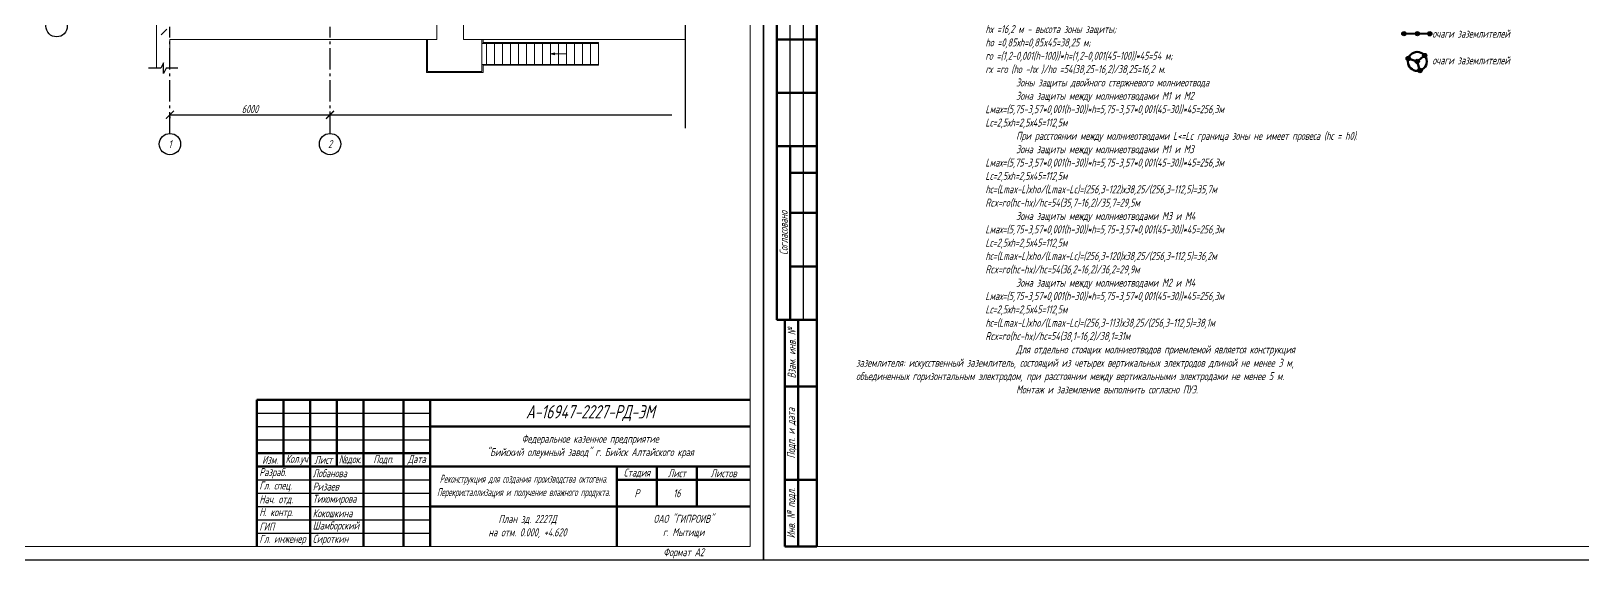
# Model space of a CAD drawing. Header units: millimetres. Extents: x -14296 to 10264, y -13087 to -5602.
# Drawn here: x -721 to -140, y -13087 to -12889 of the extents above; entities that cross this region are included whole.
import ezdxf

# ---------------------------------------------------------------- set-up
doc = ezdxf.new("R2010")
doc.units = ezdxf.units.MM
doc.linetypes.add('gost6', pattern=[12, 8, -1.5, 1, -1.5])
doc.layers.get('Defpoints').update_dxf_attribs({"color": 33})
for name, color, linetype, lineweight in [('Заземление (Сущ)', 6, 'gost6', 25), ('КаБель силовой (Сущ)', 1, 'Continuous', 25), ('Линия выноска', 137, 'Continuous', 25), ('Осевая', 4, 'gost6', 25), ('Размерная', 4, 'Continuous', 25), ('Рамка толстая', 7, 'Continuous', 15), ('Рамка тонкая', 5, 'Continuous', 25), ('Строительный', 251, 'Continuous', 13), ('Текст', 7, 'Continuous', 20), ('Штампы', 252, 'Continuous', 25)]:
    doc.layers.add(name, color=color, linetype=linetype, lineweight=lineweight)
doc.styles.add('gost shx', font='gost.shx', dxfattribs={"oblique": 15})
doc.styles.add('Simplex', font='simplex.shx', dxfattribs={"width": 0.7, "oblique": 15})
doc.dimstyles.new('ISO-25', dxfattribs={"dimtxt": 3, "dimasz": 2.5, "dimexe": 1.25, "dimexo": 0.625, "dimtad": 1, "dimtxsty": 'gost shx', "dimcen": 2.5, "dimclrt": 2, "dimadec": 0, "dimazin": 0, "dimtfac": 1, "dimtmove": 0, "dimatfit": 3, "dimfxl": 1, "dimarcsym": 0})

# ---------------------------------------------------------------- blocks, each defined once
blk = doc.blocks.new('_ArchTick')
at = {"color": 0, "const_width": 0.15}
blk.add_lwpolyline([(-0.5, -0.5), (0.5, 0.5)], dxfattribs=at)
blk = doc.blocks.new('*D930')
at = {"layer": 'Defpoints', "color": 0, "lineweight": 15, "transparency": 16777216}
for p in [(-669.22, -12919.94), (-609.22, -12919.94), (-609.22, -12919.94)]:
    blk.add_point(p, dxfattribs=at)
at = {"layer": 'Размерная', "color": 0, "lineweight": -2, "transparency": 16777216}
for p, q in [((-669.22, -12919.94), (-609.22, -12919.94)), ((-669.22, -12920.57), (-669.22, -12921.19)), ((-609.22, -12919.32), (-609.22, -12918.69))]:
    blk.add_line(p, q, dxfattribs=at)
at = {"layer": 'Размерная', "color": 0, "lineweight": -2, "transparency": 16777216, "xscale": 3, "yscale": 3, "zscale": 3, "rotation": 180}
blk.add_blockref('_ArchTick', (-669.22, -12919.94), dxfattribs=at)
at = {"layer": 'Размерная', "color": 0, "lineweight": -2, "transparency": 16777216, "xscale": 3, "yscale": 3, "zscale": 3}
blk.add_blockref('_ArchTick', (-609.22, -12919.94), dxfattribs=at)
at = {"layer": 'Размерная', "color": 2, "transparency": 16777216, "insert": (-639.22, -12917.82), "char_height": 3, "attachment_point": 5, "style": 'Simplex'}
blk.add_mtext('6000', dxfattribs=at)
blk = doc.blocks.new('A$C0CDB385D')
at = {"layer": 'Рамка толстая'}
for p, q in [((589, 5), (589, 415)), ((20, 5), (589, 5))]:
    blk.add_line(p, q, dxfattribs=at)
at = {"layer": 'Рамка тонкая'}
for p, q in [((594, 0), (594, 420)), ((0, 0), (594, 0))]:
    blk.add_line(p, q, dxfattribs=at)
blk = doc.blocks.new('A$C551E481E')
at = {"layer": 'Рамка толстая'}
for p, q in [((20, 589), (20, 5)), ((20, 5), (836, 5))]:
    blk.add_line(p, q, dxfattribs=at)
at = {"layer": 'Рамка тонкая'}
for p, q in [((0, 594), (0, 0)), ((0, 0), (841, 0))]:
    blk.add_line(p, q, dxfattribs=at)
blk = doc.blocks.new('*T1028')
at = {"layer": 'Штампы', "color": 0, "linetype": 'ByBlock', "lineweight": 60, "transparency": 16777216}
for p, q in [((0, 0), (0, 130)), ((0, 130), (15, 130)), ((15, 0), (15, 130)), ((0, 120), (15, 120)), ((0, 105), (15, 105)), ((0, 85), (15, 85)), ((0, 65), (15, 65)), ((5, 0), (5, 65)), ((5, 55), (15, 55)), ((5, 40), (15, 40)), ((5, 20), (15, 20)), ((0, 0), (15, 0))]:
    blk.add_line(p, q, dxfattribs=at)
at = {"layer": 'Штампы', "color": 5, "linetype": 'ByBlock', "lineweight": 25, "transparency": 16777216}
for p, q in [((5, 65), (5, 130)), ((10, 0), (10, 130))]:
    blk.add_line(p, q, dxfattribs=at)
at = {"layer": 'Штампы', "color": 2, "transparency": 16777216, "insert": (2.5, 32.5), "char_height": 3, "width": 61, "attachment_point": 5, "rotation": 90, "style": 'Simplex'}
blk.add_mtext('Согласовано', dxfattribs=at)
blk = doc.blocks.new('*T1029')
at = {"layer": 'Штампы', "color": 0, "linetype": 'ByBlock', "lineweight": 60, "transparency": 16777216}
for p, q in [((0, 0), (0, 85)), ((0, 85), (12, 85)), ((5, 0), (5, 85)), ((12, 0), (12, 85)), ((0, 60), (12, 60)), ((0, 25), (12, 25)), ((0, 0), (12, 0))]:
    blk.add_line(p, q, dxfattribs=at)
at = {"layer": 'Штампы', "color": 2, "transparency": 16777216, "char_height": 3, "attachment_point": 5, "rotation": 90, "style": 'Simplex'}
for s, insert, width in [('Взам. инв. {\\Fgost|c204;№}', (2.5, 72.5), 25), ('Подп. и дата', (2.5, 42.5), 35), ('Инв. {\\Fgost|c204;№} подл.', (2.5, 12.5), 25)]:
    blk.add_mtext(s, dxfattribs=dict(at, insert=insert, width=width))

msp = doc.modelspace()

# ---------------------------------------------------------------- hatches: boundary and pattern name
at = {"layer": 'КаБель силовой (Сущ)'}
for points in [[(-206.63701, -12888.74416, 1), (-206.82482, -12890.34677, 1)], [(-201.58611, -12888.75344, 1), (-201.77392, -12890.35606, 1)], [(-197.1382, -12890.36458, 1), (-196.95039, -12888.76197, 1)], [(-204.28822, -12898.85542, 1), (-205.9018, -12898.85542, 1)], [(-200.9199, -12899.95421, 1), (-202.53347, -12899.95421, 1)], [(-198.16396, -12897.7276, 1), (-199.77754, -12897.7276, 1)], [(-199.94121, -12903.35937, 1), (-201.55479, -12903.35937, 1)]]:
    msp.add_hatch(color=256, dxfattribs=at).paths.add_polyline_path(points)

# ---------------------------------------------------------------- linework, layer by layer
at = {"layer": 'Заземление (Сущ)', "linetype": 'ByBlock'}
msp.add_line((-670.33754, -12887.86196), (-672.45886, -12889.98328), dxfattribs=at)
at = {"layer": 'КаБель силовой (Сущ)', "lineweight": 120}
msp.add_line((-206.73092, -12889.54546), (-196.62911, -12889.56404), dxfattribs=at)
at = {"layer": 'КаБель силовой (Сущ)', "lineweight": 100}
for q in [(-205.09501, -12898.85542), (-198.97075, -12897.7276), (-200.748, -12903.35937)]:
    msp.add_line((-201.72669, -12899.95421), q, dxfattribs=at)
at = {"layer": 'КаБель силовой (Сущ)'}
for centre in [(-206.73092, -12889.54546), (-201.68001, -12889.55475), (-197.0443, -12889.56328), (-205.09501, -12898.85542), (-201.72669, -12899.95421), (-198.97075, -12897.7276), (-200.748, -12903.35937)]:
    msp.add_circle(centre, 0.80679, dxfattribs=at)
at = {"layer": 'КаБель силовой (Сущ)', "lineweight": 100}
msp.add_circle((-201.72669, -12899.95421), 3.54301, dxfattribs=at)
at = {"layer": 'Линия выноска'}
for p, q in [((-476.13453, -12859.67378), (-476.13453, -12924.94064)), ((-671.60984, -12900.48866), (-672.59586, -12902.48862)), ((-671.58744, -12904.48859), (-671.60984, -12900.48866)), ((-672.59586, -12902.48862), (-677.21622, -12902.48862)), ((-670.60142, -12902.48862), (-671.58744, -12904.48859)), ((-666.21622, -12902.48862), (-670.60142, -12902.48862))]:
    msp.add_line(p, q, dxfattribs=at)
at = {"layer": 'Осевая'}
for p, q in [((-669.21622, -12926.94064), (-669.21622, -12886.94064)), ((-609.21622, -12926.94064), (-609.21622, -12886.94064))]:
    msp.add_line(p, q, dxfattribs=at)
at = {"layer": 'Размерная'}
msp.add_line((-609.21622, -12919.94064), (-481.13453, -12919.94064), dxfattribs=at)
at = {"layer": 'Рамка тонкая'}
for centre in [(-711.71622, -12886.74064), (-669.21622, -12930.94064), (-609.21622, -12930.94064)]:
    msp.add_circle(centre, 4, dxfattribs=at)
at = {"layer": 'Строительный'}
for p, q in [((-674.21622, -12902.48862), (-674.21622, -12804.24064)), ((-674.21622, -12886.74064), (-674.21622, -12891.74064)), ((-569.21622, -12885.3948), (-569.21622, -12891.74064)), ((-559.14421, -12885.3948), (-559.14421, -12891.74064)), ((-669.21622, -12902.47911), (-669.21622, -12891.74064)), ((-669.21622, -12891.74064), (-617.90867, -12891.74064)), ((-617.90867, -12891.74064), (-569.21622, -12891.74064)), ((-573.07391, -12891.74064), (-573.07391, -12904.11734)), ((-572.67391, -12891.74064), (-572.67391, -12903.71734)), ((-559.14421, -12891.74064), (-476.13453, -12891.74064)), ((-552.27816, -12891.74064), (-552.27816, -12903.71734)), ((-508.57391, -12893.17506), (-552.27816, -12893.17506)), ((-551.87816, -12893.17506), (-551.87816, -12891.74064)), ((-508.57391, -12892.87506), (-551.87816, -12892.87506)), ((-550.57391, -12901.07499), (-550.57391, -12893.17506)), ((-547.57391, -12901.07499), (-547.57391, -12893.17506)), ((-544.57391, -12901.07499), (-544.57391, -12893.17506)), ((-541.57391, -12901.07499), (-541.57391, -12893.17506)), ((-538.57391, -12901.07499), (-538.57391, -12893.17506)), ((-535.57391, -12901.07499), (-535.57391, -12893.17506)), ((-532.57391, -12901.07499), (-532.57391, -12893.17506)), ((-529.57391, -12901.07499), (-529.57391, -12893.17506)), ((-526.57391, -12901.07499), (-526.57391, -12893.17506)), ((-523.57391, -12901.07499), (-523.57391, -12893.17506)), ((-520.57391, -12901.07499), (-520.57391, -12893.17506)), ((-517.57391, -12901.07499), (-517.57391, -12893.17506)), ((-514.57391, -12901.07499), (-514.57391, -12893.17506)), ((-511.57391, -12901.07499), (-511.57391, -12893.17506)), ((-508.57391, -12901.37499), (-508.57391, -12892.87506)), ((-526.57391, -12897.12502), (-524.95796, -12896.75098)), ((-520.57391, -12897.12502), (-526.57391, -12897.12502)), ((-526.57391, -12897.12502), (-524.95796, -12897.49907)), ((-573.07391, -12904.11734), (-551.87816, -12904.11734)), ((-572.67391, -12903.71734), (-552.27816, -12903.71734)), ((-508.57391, -12901.07499), (-552.27816, -12901.07499)), ((-551.87816, -12904.11734), (-551.87816, -12901.07499)), ((-508.57391, -12901.37499), (-551.87816, -12901.37499))]:
    msp.add_line(p, q, dxfattribs=at)
at = {"layer": 'Штампы', "lineweight": 60}
for p, q in [((-636.71622, -13026.74064), (-451.71622, -13026.74064)), ((-636.71622, -13026.74064), (-636.71622, -13081.74064)), ((-626.71622, -13026.74064), (-626.71622, -13051.74064)), ((-616.71622, -13026.74064), (-616.71622, -13081.74064)), ((-606.71622, -13026.74064), (-606.71622, -13051.74064)), ((-596.71622, -13026.74064), (-596.71622, -13081.74064)), ((-581.71622, -13026.74064), (-581.71622, -13081.74064)), ((-571.71622, -13026.74064), (-571.71622, -13081.74064)), ((-426.71622, -13026.74064), (-426.71622, -13081.74064)), ((-571.71622, -13036.74064), (-451.71622, -13036.74064)), ((-636.71622, -13046.74064), (-571.71622, -13046.74064)), ((-636.71622, -13051.74064), (-451.71622, -13051.74064)), ((-501.71622, -13051.74064), (-501.71622, -13081.74064)), ((-486.71622, -13051.74064), (-486.71622, -13066.74064)), ((-471.71622, -13051.74064), (-471.71622, -13066.74064)), ((-501.71622, -13056.74064), (-451.71622, -13056.74064)), ((-571.71622, -13066.74064), (-451.71622, -13066.74064))]:
    msp.add_line(p, q, dxfattribs=at)
at = {"layer": 'Штампы', "color": 5}
for p, q in [((-636.71622, -13031.74064), (-571.71622, -13031.74064)), ((-636.71622, -13036.74064), (-571.71622, -13036.74064)), ((-636.71622, -13041.74064), (-571.71622, -13041.74064)), ((-636.71622, -13056.74064), (-571.71622, -13056.74064)), ((-636.71622, -13061.74064), (-571.71622, -13061.74064)), ((-636.71622, -13066.74064), (-571.71622, -13066.74064)), ((-636.71622, -13071.74064), (-571.71622, -13071.74064)), ((-636.71622, -13076.74064), (-571.71622, -13076.74064))]:
    msp.add_line(p, q, dxfattribs=at)

# ---------------------------------------------------------------- block references
for name, p in [('A$C551E481E', (-446.71622, -13086.74065)), ('A$C0CDB385D', (-1040.71621, -13086.74065)), ('*T1028', (-441.71622, -12996.74064)), ('*T1029', (-438.71622, -13081.74064))]:
    msp.add_blockref(name, p)

# ---------------------------------------------------------------- texts
at = {"layer": 'Текст', "char_height": 3, "attachment_point": 1, "style": 'Simplex'}
for s, width, gutter_width, heights, insert in [('\\pi48.495;^I{\\H1.6667x;Расчет молниезащиты.\\P\\pi0;}^IДанный объект согласно "Инструкции по устройству молниезащиты зданий, сооружений и промышленных коммуникаций"СО 153-34.21.122-2003 от 30.06.2003г относится к специальным  объектам, представляющим опасность для непосредственного окружения.\\P^IДля специальных объектов минимально допустимый уровень надежности защиты от прямых ударов молнии устанавливается в пределах 0,9-0,999. Расчет молниезащиты для надежности защиты Р =0,9\\P^IЗоны защиты одиночных стержневых молниеотводов.\\P^IМолниеотводы М1, М2, М3, М4\\Ph=45м - высота молниеотвода;\\Phх =16,2 м - высота зоны защиты;\\Phо =0,85хh=0,85x45=38,25 м;\\Prо =(1,2-0,001(h-100))*h=(1,2-0,001(45-100))*45=54 м;\\Prх =rо (hо -hх )/hо =54(38,25-16,2)/38,25=16,2 м.\\P^IЗоны защиты двойного стержневого молниеотвода\\P^IЗона защиты между молниеотводами М1 и М2\\PLмах=(5,75-3,57*0,001(h-30))*h=5,75-3,57*0,001(45-30))*45=256,3м\\PLс=2,5хh=2,5х45=112,5м\\P^IПри расстоянии между молниеотводами L<=Lc граница зоны не имеет провеса (hс = h0).\\P^IЗона защиты между молниеотводами М1 и М3\\PLмах=(5,75-3,57*0,001(h-30))*h=5,75-3,57*0,001(45-30))*45=256,3м\\PLс=2,5хh=2,5х45=112,5м\\Phс=(Lmax-L)xho/(Lmax-Lc)=(256,3-122)х38,25/(256,3-112,5)=35,7м\\PRcx=ro(hc-hx)/hc=54(35,7-16,2)/35,7=29,5м\\P^IЗона защиты между молниеотводами М3 и М4\\PLмах=(5,75-3,57*0,001(h-30))*h=5,75-3,57*0,001(45-30))*45=256,3м\\PLс=2,5хh=2,5х45=112,5м\\Phс=(Lmax-L)xho/(Lmax-Lc)=(256,3-120)х38,25/(256,3-112,5)=36,2м\\PRcx=ro(hc-hx)/hc=54(36,2-16,2)/36,2=29,9м\\P^IЗона защиты между молниеотводами М2 и М4\\PLмах=(5,75-3,57*0,001(h-30))*h=5,75-3,57*0,001(45-30))*45=256,3м\\PLс=2,5хh=2,5х45=112,5м\\Phс=(Lmax-L)xho/(Lmax-Lc)=(256,3-113)х38,25/(256,3-112,5)=38,1м\\PRcx=ro(hc-hx)/hc=54(38,1-16,2)/38,1=31м\\P^IДля отдельно стоящих молниеотводов приемлемой является конструкция заземлителя: искусственный заземлитель, состоящий из четырех вертикальных электродов длиной не менее 3 м, объединенных горизонтальным электродом, при расстоянии между вертикальными электродами не менее 5 м.\\P^IМонтаж и заземление выполнить согласно ПУЭ.', 181.809953, 18.85085, [343.86091], (-412.10385, -12832.99216)), ('          Молниеотвод\\P\\P   N      номер молниеотвода\\P\\P   h      расчетная высота молниеотвода\\P\\P   hх     высота здания\\P\\P          очаги заземлителей\\P\\P          очаги заземлителей', 121.5475283, 22.51954, [72.77959], (-210.32966, -12848.03942))]:
    msp.add_mtext_dynamic_manual_height_columns(s, width=width, gutter_width=gutter_width, heights=heights, dxfattribs=dict(at, insert=insert))
at = {"layer": 'Текст', "char_height": 3, "style": 'Simplex'}
for s, insert, width, attachment_point in [('1', (-669.21622, -12930.94064), 10, 5), ('2', (-609.21622, -12930.94064), 10, 5), ('Федеральное казенное предприятие\\P"Бийский олеумный завод" г. Бийск Алтайского края', (-511.71622, -13044.24064), 120, 5), ('Изм.', (-631.71622, -13049.24064), 10, 5), ('Кол.уч', (-621.71622, -13049.24064), 10, 5), ('Лист', (-611.71622, -13049.24064), 10, 5), ('{\\fArial|b0|i0|c204|p34;\\W0.7;№\\Fsimplex|c204;док.}', (-601.71622, -13049.24064), 10, 5), ('Подп.', (-589.21622, -13049.24064), 15, 5), ('{\\W0.7;Дата}', (-576.71622, -13049.24064), 10, 5), ('Разраб.', (-635.71622, -13054.24064), 18, 4), ('Гл. спец.', (-635.71622, -13059.24064), 18, 4), ('Лобанова', (-615.71622, -13054.24064), 18, 4), ('Ризаев', (-615.71622, -13059.24064), 18, 4), ('{\\W0.5;Реконструкция для создания производства октогена.\\PПерекристаллизация и получение влажного продукта.}', (-536.71622, -13059.24064), 70, 5), ('{\\W0.7;Стадия}', (-494.21622, -13054.24064), 15, 5), ('Лист', (-479.21622, -13054.24064), 15, 5), ('Листов', (-461.71622, -13054.24064), 20, 5), ('Нач. отд.', (-635.71622, -13064.24064), 18, 4), ('Тихомирова', (-615.71622, -13064.24064), 18, 4), ('Р', (-494.21622, -13061.74064), 15, 5), ('16', (-479.21622, -13061.74064), 15, 5), ('Н. контр.', (-635.71622, -13069.24064), 19, 4), ('Кокошкина', (-615.71622, -13069.24064), 18, 4), ('{\\C2;ОАО "ГИПРОИВ"\\Pг. Мытищи}', (-476.71622, -13074.24064), 50, 5), ('ГИП', (-635.71622, -13074.24064), 18, 4), ('{\\W0.6;Шамборский}', (-615.71622, -13074.24064), 18, 4), ('\\pl3;План зд. 2227Д \\Pна отм. 0.000, +4.620', (-536.71622, -13074.24064), 70, 5), ('{\\W0.6;Гл. инженер}', (-635.71622, -13079.24064), 18, 4), ('Сироткин', (-615.71622, -13079.24064), 18, 4), ('Формат А2', (-476.71622, -13084.24064), 50, 5)]:
    msp.add_mtext(s, dxfattribs=dict(at, insert=insert, width=width, attachment_point=attachment_point))
at = {"layer": 'Текст', "lineweight": 35, "insert": (-511.71622, -13031.74064), "char_height": 5, "width": 120, "attachment_point": 5, "style": 'Simplex'}
msp.add_mtext('А-16947-2227-РД-ЭМ', dxfattribs=at)

# ---------------------------------------------------------------- dimensions: what is measured, and where the dimension line sits
at = {"layer": 'Размерная'}
dim = msp.add_linear_dim(base=(-609.21622, -12919.94064), p1=(-669.21622, -12919.94064), p2=(-609.21622, -12919.94064), dimstyle='ISO-25', override={"dimtxt": 3, "dimasz": 3, "dimlfac": 100, "dimrnd": 10, "dimtxsty": 'Simplex', "dimblk1": 'ArchTick', "dimblk2": 'ArchTick', "dimsah": 1}, dxfattribs=at)
dim.commit()
dim.dimension.update_dxf_attribs({"geometry": '*D930', "text_midpoint": (-639.21622, -12917.81564)})

doc.saveas('drawing.dxf')
